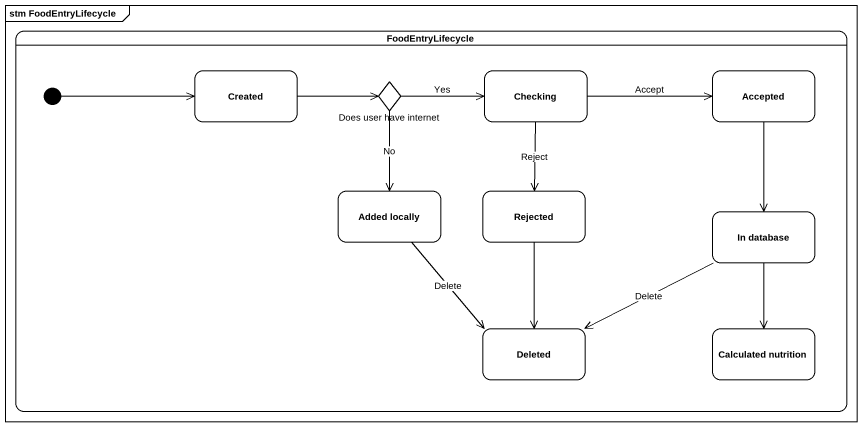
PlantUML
@startuml
mainframe stm FoodEntryLifecycle
hide empty description
state FoodEntryLifecycle {
  state Created
  state Checking
  state Accepted
  state "Does user have internet" as Does_user_have_internet <<choice>>
  state "Added locally" as Added_locally
  state Rejected
  state "In database" as In_database
  state Deleted
  state "Calculated nutrition" as Calculated_nutrition
  [*] -right-> Created
}
Created -right-> Does_user_have_internet
Checking -right-> Accepted : Accept
Checking --> Rejected : Reject
Accepted --> In_database
Does_user_have_internet -right-> Checking : Yes
Does_user_have_internet --> Added_locally : No
Added_locally --> Deleted : Delete
Rejected --> Deleted
In_database -left-> Deleted : Delete
In_database --> Calculated_nutrition
@enduml
